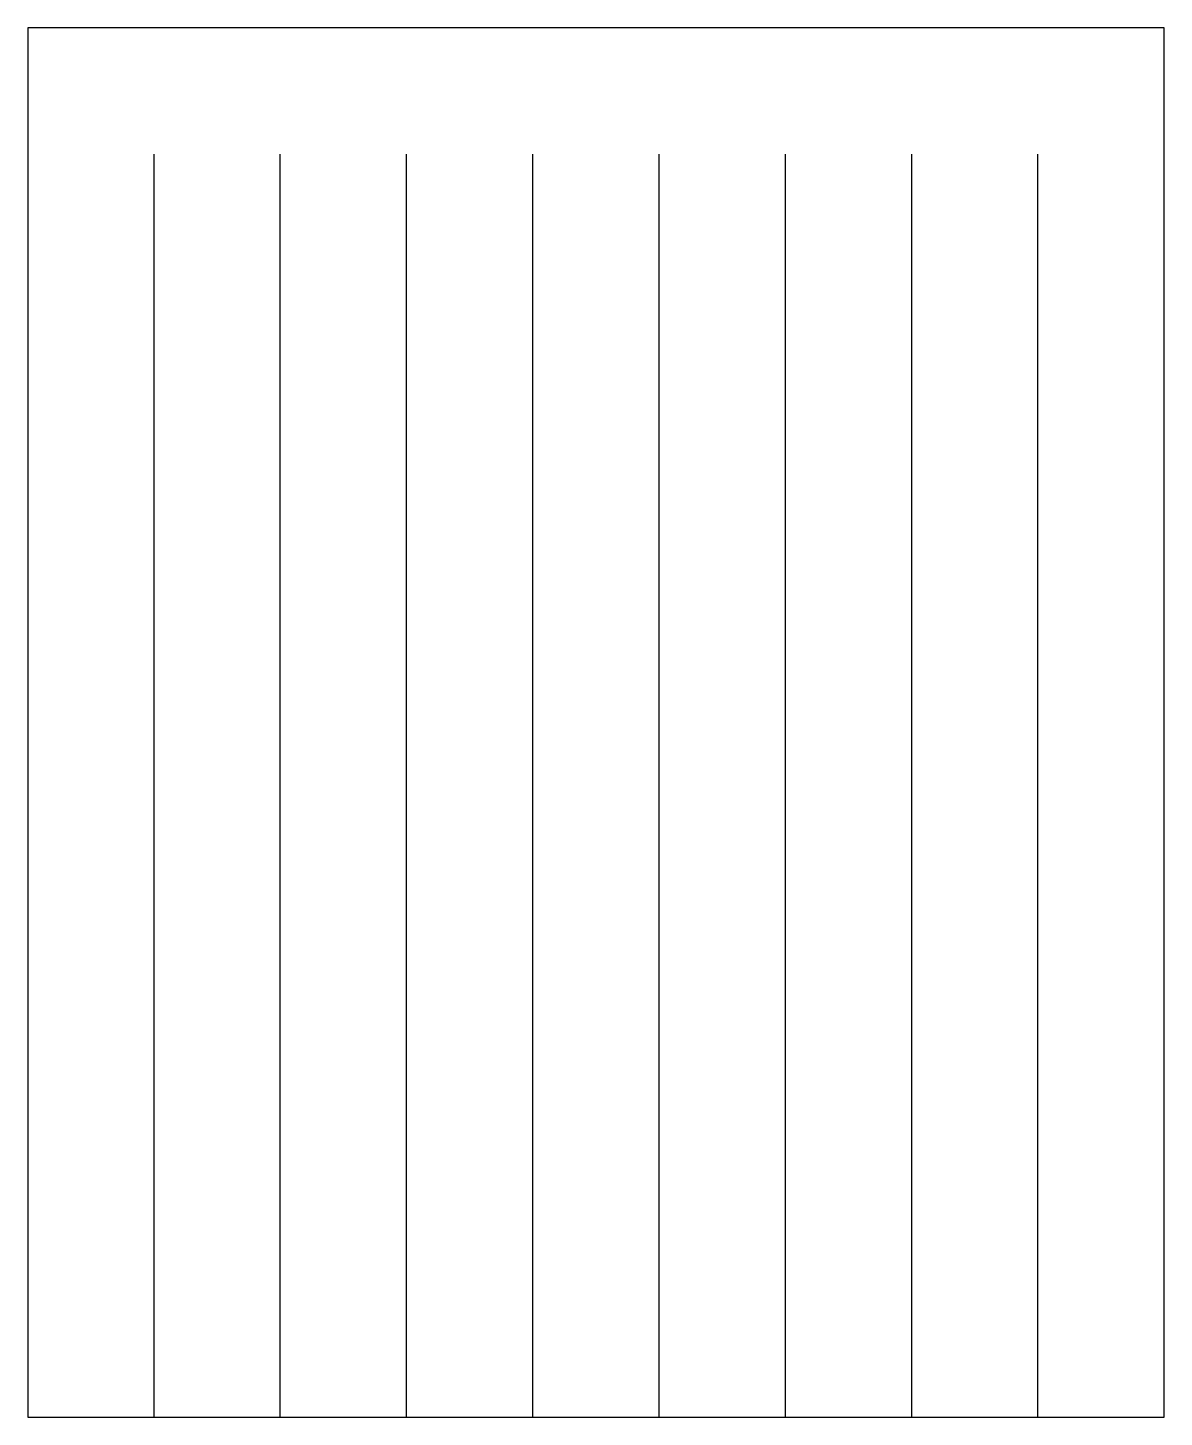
# Model space of a CAD drawing. Extents: x 0 to 114, y 0 to 140.
import ezdxf

# ---------------------------------------------------------------- set-up
doc = ezdxf.new("R2010")
doc.units = 0
doc.layers.get('0').update_dxf_attribs({"linetype": 'continuous'})

# ---------------------------------------------------------------- blocks, each defined once
blk = doc.blocks.new('SKETCH')
at = {"color": 7}
for p, q in [((114.3, 139.7), (0, 139.7)), ((0, 139.7), (0, 0)), ((114.3, 0), (114.3, 139.7)), ((12.7, 0), (12.7, 127)), ((25.4, 0), (25.4, 127)), ((38.1, 0), (38.1, 127)), ((50.8, 0), (50.8, 127)), ((63.5, 0), (63.5, 127)), ((76.2, 0), (76.2, 127)), ((88.9, 0), (88.9, 127)), ((101.6, 0), (101.6, 127)), ((0, 0), (114.3, 0))]:
    blk.add_line(p, q, dxfattribs=at)

msp = doc.modelspace()

# ---------------------------------------------------------------- block references
at = {"color": 7}
msp.add_blockref('SKETCH', (0, 0), dxfattribs=at)

doc.saveas('drawing.dxf')
